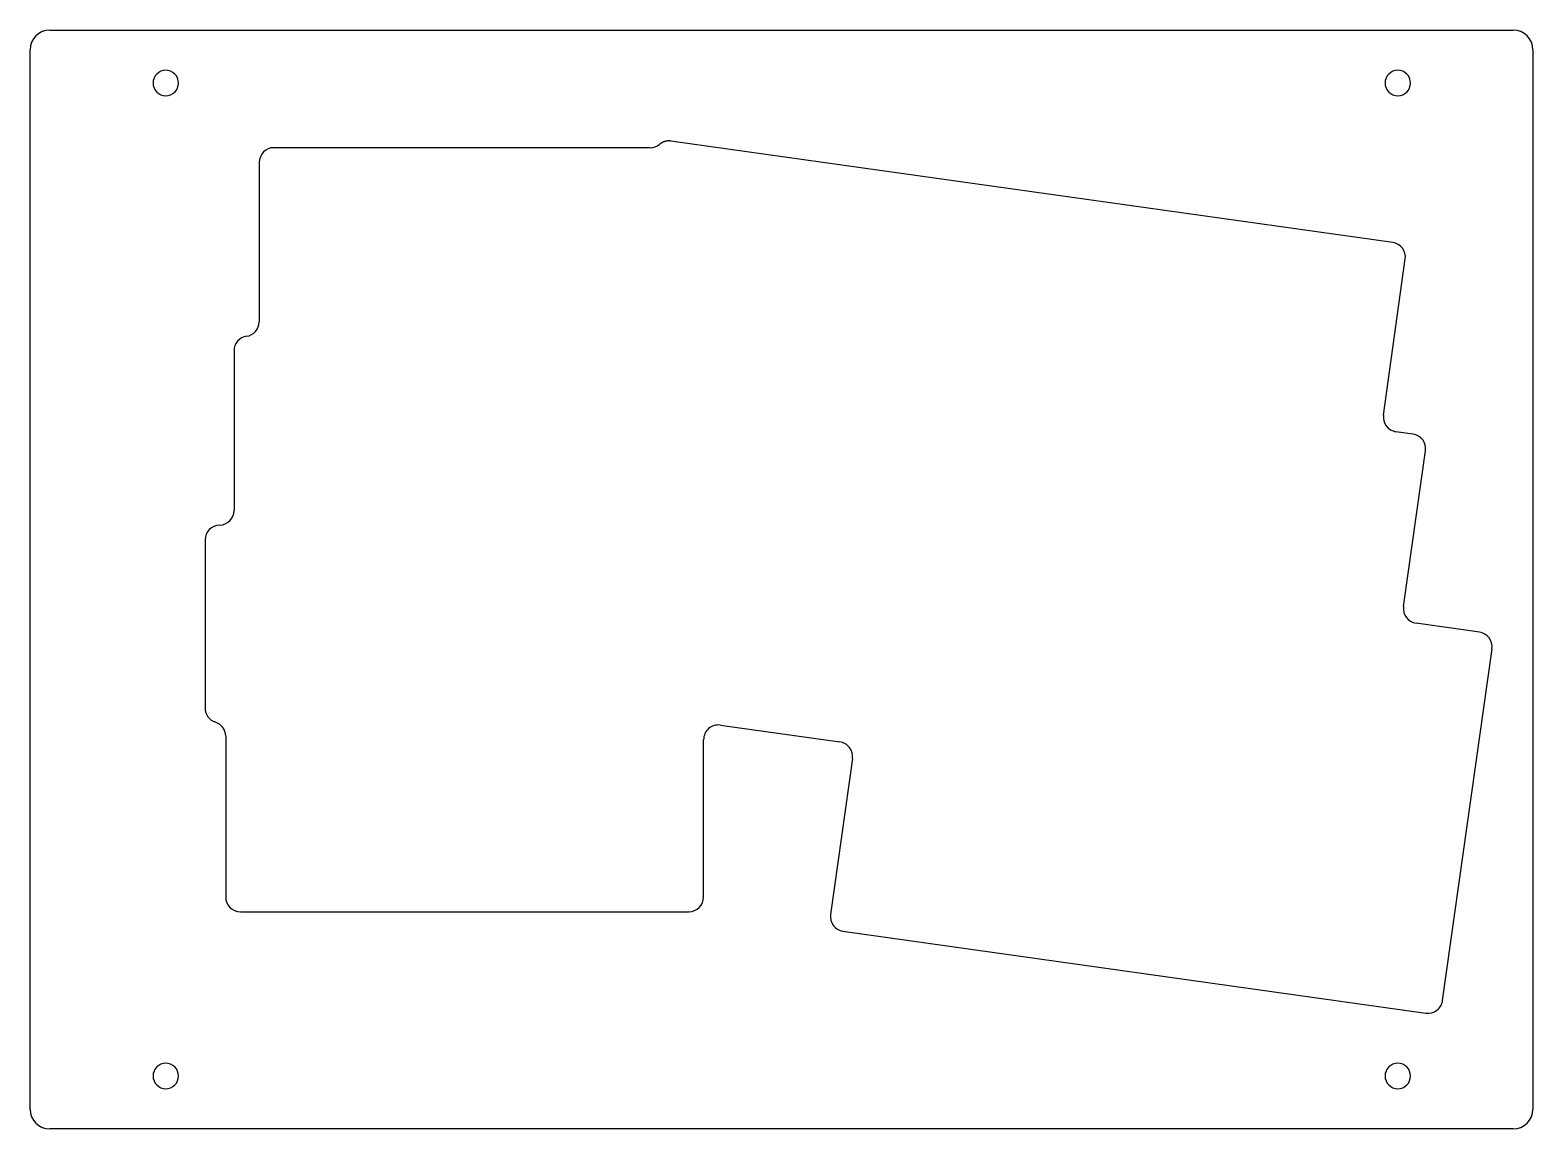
# Model space of a CAD drawing. Header units: millimetres. Extents: x 504 to 657, y -624 to -512.
import ezdxf

# ---------------------------------------------------------------- set-up
doc = ezdxf.new("R2010")
doc.units = ezdxf.units.MM
doc.layers.add('预设值', color=7, linetype='Continuous')

msp = doc.modelspace()

# ---------------------------------------------------------------- linework, layer by layer
at = {"layer": '预设值', "color": 7, "linetype": 'Continuous'}
for p, q in [((642.78, -533.8), (569.2, -523.48)), ((567.08, -524.15), (528.73, -524.15)), ((527.23, -525.65), (527.23, -541.89)), ((641.83, -551.41), (644.06, -535.49)), ((524.66, -544.86), (524.66, -561.13)), ((644.84, -553.34), (643.11, -553.1)), ((643.89, -570.93), (646.12, -555.04)), ((521.71, -564.13), (521.71, -581.28)), ((651.62, -573.54), (645.16, -572.63)), ((647.86, -611.08), (652.9, -575.23)), ((574.24, -583.01), (586.42, -584.72)), ((523.81, -584.14), (523.81, -600.52)), ((572.53, -600.52), (572.53, -584.49)), ((587.7, -586.41), (585.46, -602.31)), ((525.31, -602.02), (571.03, -602.02)), ((586.74, -604), (646.17, -612.35))]:
    msp.add_line(p, q, dxfattribs=at)
for centre, radius, start, end in [((505.87, -514.16), 2, 90, 180), ((655.07, -514.16), 2, 0, 90), ((567.08, -522.65), 1.5, 270, 309.5493), ((528.73, -525.65), 1.5, 90, 180), ((642.57, -535.29), 1.5, 352.0396, 82.0117), ((525.73, -541.89), 1.5, 278.1829, 360), ((526.16, -544.86), 1.5, 98.1829, 180), ((643.32, -551.61), 1.5, 172.0396, 261.9997), ((644.64, -554.83), 1.5, 352.0013, 81.9997), ((523.16, -561.13), 1.5, 270.9168, 0), ((523.21, -564.13), 1.5, 90.9168, 180), ((645.37, -571.14), 1.5, 172.0013, 261.9924), ((651.41, -575.02), 1.5, 352.0026, 81.9924), ((523.21, -581.28), 1.5, 180, 252.4623), ((522.31, -584.14), 1.5, 0, 72.4623), ((574.03, -584.49), 1.5, 81.9985, 180), ((586.21, -586.2), 1.5, 351.9973, 81.9985), ((525.31, -600.52), 1.5, 180, 270), ((571.03, -600.52), 1.5, 270, 360), ((586.95, -602.51), 1.5, 171.9973, 262.0005), ((646.38, -610.87), 1.5, 262.0005, 352.0026), ((505.87, -622.17), 2, 180, 270), ((655.07, -622.17), 2, 270, 0), ((655.07, -622.17), 2, 270, 0)]:
    msp.add_arc(centre, radius, start, end, dxfattribs=at)
for points in [[(505.87, -512.16), (580.47, -512.16), (655.07, -512.16)], [(503.87, -622.17), (503.87, -568.16), (503.87, -514.16)], [(657.07, -514.16), (657.07, -568.16), (657.07, -622.17)], [(655.07, -624.17), (580.47, -624.17), (505.87, -624.17)]]:
    msp.add_open_spline(points, degree=2, dxfattribs=at)
for points in [[(519.01, -517.56), (519.01, -517.22), (518.87, -516.89), (518.38, -516.4), (518.05, -516.26), (517.71, -516.26), (517.36, -516.26), (517.03, -516.4), (516.54, -516.89), (516.41, -517.22), (516.41, -517.56)], [(644.6, -517.56), (644.6, -517.22), (644.46, -516.89), (643.98, -516.4), (643.65, -516.26), (643.3, -516.26), (642.96, -516.26), (642.63, -516.4), (642.14, -516.89), (642, -517.22), (642, -517.56)], [(516.41, -517.56), (516.41, -517.91), (516.54, -518.24), (517.03, -518.72), (517.36, -518.86), (517.71, -518.86), (518.05, -518.86), (518.38, -518.72), (518.87, -518.24), (519.01, -517.91), (519.01, -517.56)], [(642, -517.56), (642, -517.91), (642.14, -518.24), (642.63, -518.72), (642.96, -518.86), (643.3, -518.86), (643.65, -518.86), (643.98, -518.72), (644.46, -518.24), (644.6, -517.91), (644.6, -517.56)], [(519.01, -618.77), (519.01, -618.42), (518.87, -618.09), (518.38, -617.6), (518.05, -617.47), (517.71, -617.47), (517.36, -617.47), (517.03, -617.6), (516.54, -618.09), (516.41, -618.42), (516.41, -618.77)], [(516.41, -618.77), (516.41, -619.11), (516.54, -619.44), (517.03, -619.93), (517.36, -620.07), (517.71, -620.07), (518.05, -620.07), (518.38, -619.93), (518.87, -619.44), (519.01, -619.11), (519.01, -618.77)], [(644.6, -618.77), (644.6, -618.42), (644.46, -618.09), (643.98, -617.6), (643.65, -617.47), (643.3, -617.47), (642.96, -617.47), (642.63, -617.6), (642.14, -618.09), (642, -618.42), (642, -618.77)], [(642, -618.77), (642, -619.11), (642.14, -619.44), (642.63, -619.93), (642.96, -620.07), (643.3, -620.07), (643.65, -620.07), (643.98, -619.93), (644.46, -619.44), (644.6, -619.11), (644.6, -618.77)]]:
    msp.add_open_spline(points, degree=3, knots=[0, 0, 0, 0, 0.25, 0.25, 0.5, 0.5, 0.5, 0.75, 0.75, 1, 1, 1, 1], dxfattribs=at)
msp.add_rational_spline([(569.2, -523.48), (568.55, -523.38), (568.04, -523.8)], [1, 0.915179352085, 1], degree=2, dxfattribs=at)

doc.saveas('drawing.dxf')
